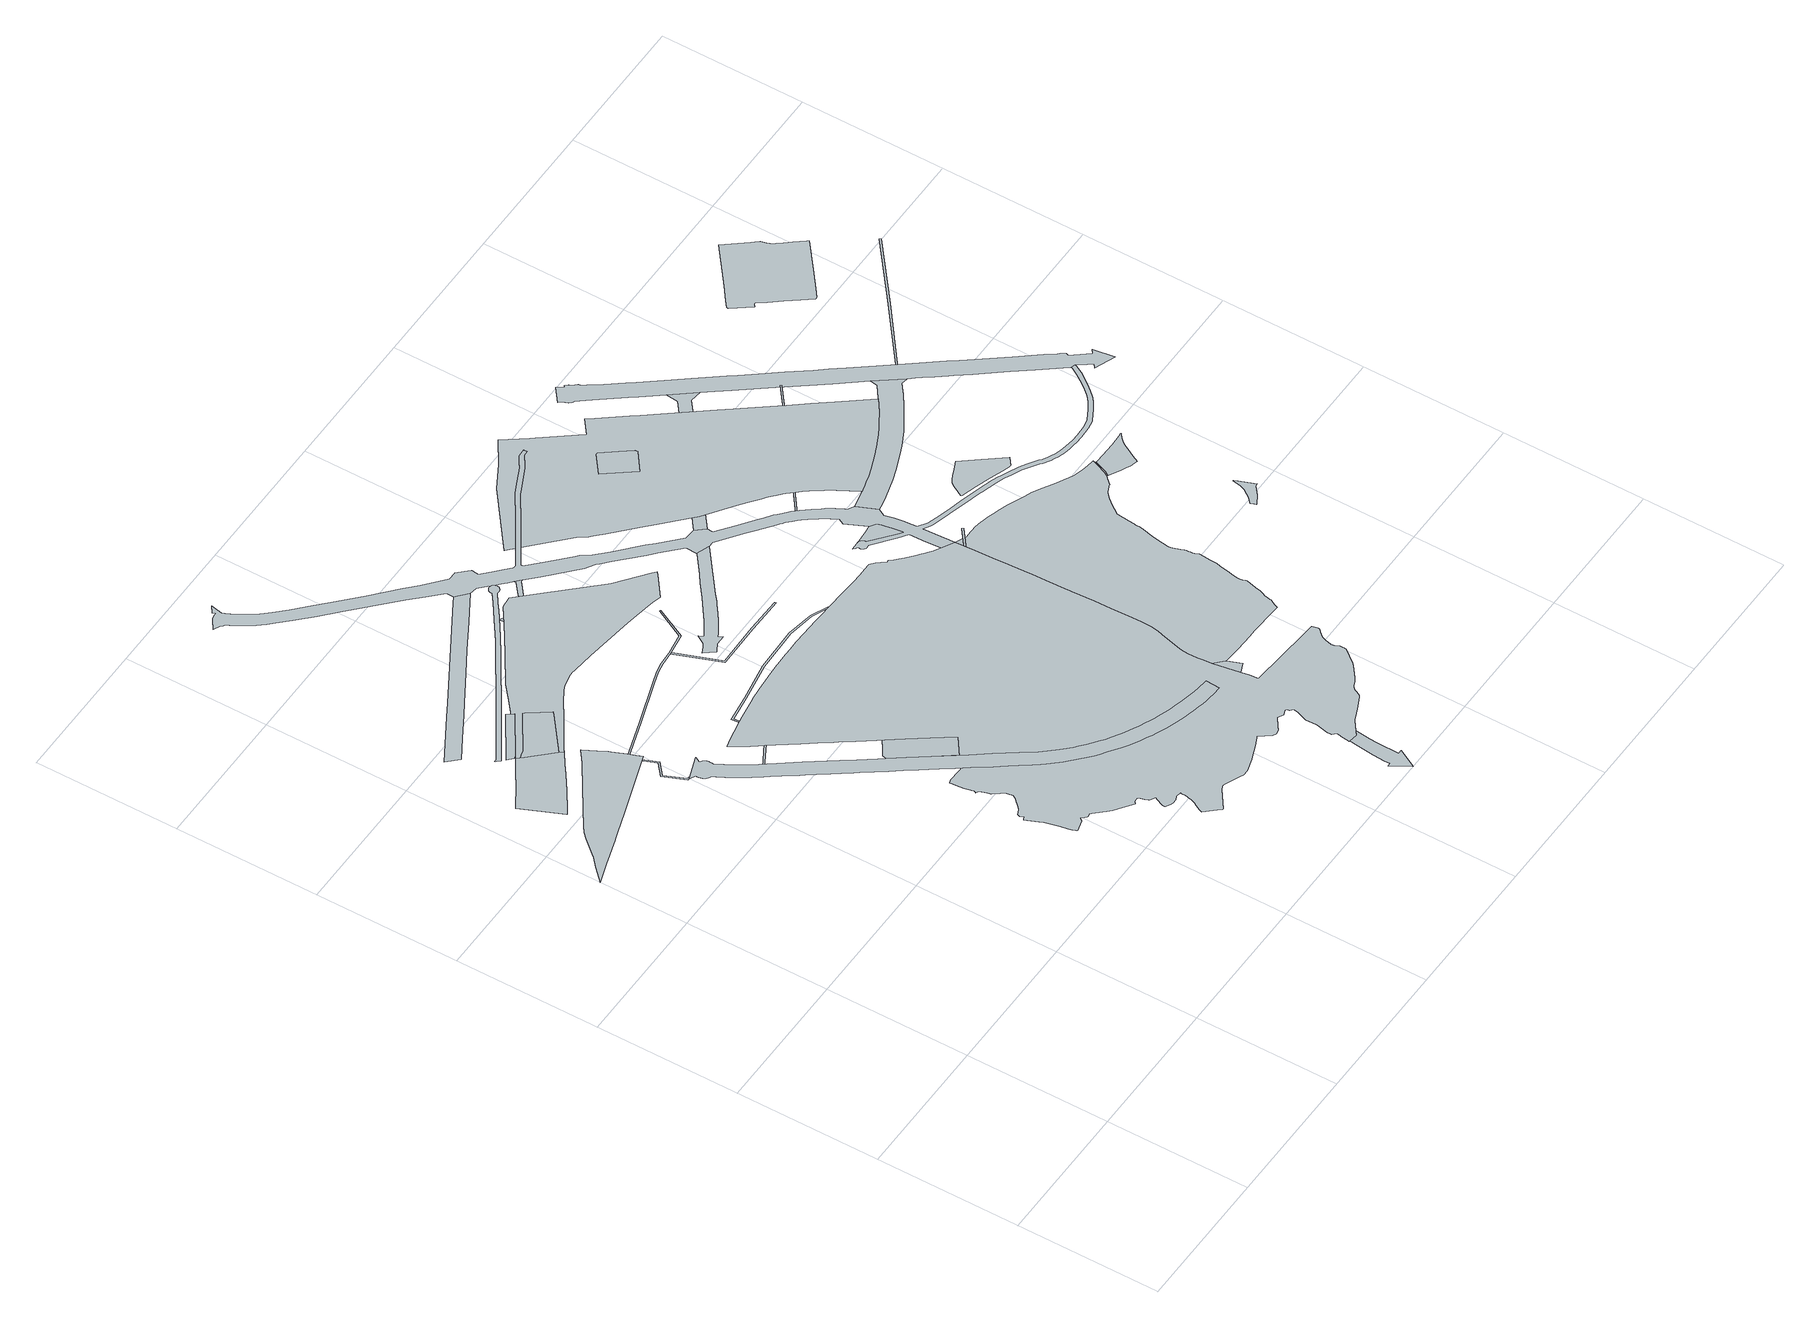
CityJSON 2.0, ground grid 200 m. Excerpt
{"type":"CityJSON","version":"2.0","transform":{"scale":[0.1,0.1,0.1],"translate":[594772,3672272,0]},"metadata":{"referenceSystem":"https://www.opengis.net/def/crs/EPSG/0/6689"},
"CityObjects":{
"object1":{"type":"GenericCityObject","attributes":{"function":"5","validFromType":"3","custodian":"武雄市","notificationNumber":"-","nominalArea":222,"prefecture":41,"city":41206,"floorAreaRate":2,"buildingCoverageRate":0.6,"wallSetbackDistance":0,"buildingHeightLimits":0},"geometry":[{"type":"MultiSurface","lod":"1","boundaries":[[[0,1,2,3,4,5,6,7,8,9,10,11,12,13,14,15,16,17,18,19,20,21,22,23,24,25,26]]]}]},
"object2":{"type":"GenericCityObject","attributes":{"function":"9","validFromType":"3","custodian":"武雄市","notificationNumber":"-","nominalArea":83,"prefecture":41,"city":41206,"floorAreaRate":2,"buildingCoverageRate":0.8,"wallSetbackDistance":0,"buildingHeightLimits":0},"geometry":[{"type":"MultiSurface","lod":"1","boundaries":[[[27,28,29,30,31,32,33,34,35,36,37,38,39,40,41,42,43]]]}]},
"object3":{"type":"GenericCityObject","attributes":{"name":"中央公園","function":"3021","validFromType":"3","custodian":"武雄市","notificationNumber":"-","nominalArea":0.35,"prefecture":41,"city":41206,"note":"街区公園"},"geometry":[{"type":"MultiSurface","lod":"1","boundaries":[[[44,45,46,47,48]]]}]},
"object4":{"type":"GenericCityObject","attributes":{"name":"中央公園","function":"3021","validFromType":"3","custodian":"武雄市","notificationNumber":"-","nominalArea":0.35,"prefecture":41,"city":41206,"note":"街区公園"},"geometry":[{"type":"MultiSurface","lod":"1","boundaries":[[[49,50,51,27,52,53,54,55,56,57]]]}]},
"object5":{"type":"GenericCityObject","attributes":{"name":"甘久・武雄線","function":"3011","validFromType":"3","custodian":"武雄市","notificationNumber":"-","prefecture":41,"city":41206,"length":2790,"width":18},"geometry":[{"type":"MultiSurface","lod":"1","boundaries":[[[58,59,60,61,62,63,64,65,66,67,68,69,70,71,72,73]]]}]},
"object6":{"type":"GenericCityObject","attributes":{"name":"高架側道4号線","function":"3011","validFromType":"3","custodian":"武雄市","notificationNumber":"-","prefecture":41,"city":41206,"length":910,"width":6},"geometry":[{"type":"MultiSurface","lod":"1","boundaries":[[[74,75,76,77,78,79,80,81,82,83,84,85,86,87,88,89,90,91,92,93,94,95,96,97,98,99,100,101,102,103,104,105,106,107,108,109,110,111,112,113,114,115,116,117,118,119,120,121,122,123,124,125,126,127,128,129,130,131,132,133,134,135]]]}]},
"object7":{"type":"GenericCityObject","attributes":{"name":"2号武雄下水路","function":"3041","validFromType":"3","custodian":"武雄市","notificationNumber":"-","prefecture":41,"city":41206,"number":3},"geometry":[{"type":"MultiSurface","lod":"1","boundaries":[[[136,137,138,139,140,141,142,143,144,145,146,147,148,149,150,151,152,153,154,155,156,157]]]}]},
"object8":{"type":"GenericCityObject","attributes":{"function":"9","validFromType":"3","custodian":"武雄市","notificationNumber":"-","nominalArea":83,"prefecture":41,"city":41206,"floorAreaRate":4,"buildingCoverageRate":0.8,"wallSetbackDistance":0,"buildingHeightLimits":0},"geometry":[{"type":"MultiSurface","lod":"1","boundaries":[[[158,159,160,161,162,163,164,165,166,167,168,169,170,171,172,173,174,175,176,177,178,179,180,181,182,183,184,185,186,187,188,189,190,191,192,193,194,195,196,197,30,29,28,27,43]]]}]},
"object9":{"type":"GenericCityObject","attributes":{"name":"迎田・永島線","function":"3011","validFromType":"3","custodian":"武雄市","notificationNumber":"-","prefecture":41,"city":41206,"length":2040,"width":20},"geometry":[{"type":"MultiSurface","lod":"1","boundaries":[[[198,199,200,201,202,203,204,205,206,207,208,209,210,211,212,213,214,215,216,217,218,219,220,221,222,223,224,225,226,227,228,229,230,231,232,233,234,235,236,237,238,239,240,241,242,243,244,245,246,247,248,249,250,251,252,253,254,255,256,257,258,259,260,261,262,263,264,265,266,267,268,269,270,271,272,273,274,275,276,277,278,279,280,281,282,283,284,285,286,287,288,289,290,291,292,293,294,295,296,297,298,299,300,301,302,303,304,305,306,307,308,309,310,311,312,313,314,315,316,317,318,319,320,321,322,323,324,325,326,327,328,329,330,331,332,333,334,335]]]}]},
"object10":{"type":"GenericCityObject","attributes":{"name":"高架側道3号線","function":"3011","validFromType":"3","custodian":"武雄市","notificationNumber":"-","prefecture":41,"city":41206,"length":300,"width":6},"geometry":[{"type":"MultiSurface","lod":"1","boundaries":[[[336,337,338,339,340,341,342,343,344,345,346,347,348,349,350,351,352,353,354,355,356,357,358,359,360,361]]]}]},
"object11":{"type":"GenericCityObject","attributes":{"function":"3","validFromType":"3","custodian":"武雄市","notificationNumber":"-","nominalArea":64,"prefecture":41,"city":41206,"floorAreaRate":2,"buildingCoverageRate":0.6,"wallSetbackDistance":0,"buildingHeightLimits":0},"geometry":[{"type":"MultiSurface","lod":"1","boundaries":[[[362,363,364,365,366,367,368,369,370,371,372,373,374,375,376,377,378,379,380,381,382,383,384,385,386,387,388,389,390,391,392,393,394,395,396,397,398,399,400,401,402,403,404,405,406,407,408,409,410,411,412,413,414,415,416,417,418,419,420,421,422,423,424,425,426,427,428,429,430,431,432,433,434,435,436,437,438,439,440,441,442,443,444,445,446,447,448,449,450,451,452,453,454,455,456,457,458,459,460,461,462,463,464,465,466,467,468,469,470,471,472,473,474,475,476,477,478,479,480,481,482,483,484,485,486,487,488,489,490,491,492,493,494,495,496,497,498,499,500,501,502,503,504,505,506,507,508,509,510,511,512,513,514,515,516,517,518,519,520,521,522,523,524,525,526,527,528,529,530,531,532,533,534,535,536,537,538,539,540,541,542,543,544,545,546,547,548,549,550,551,552,553,554,555,556,557,558,559,560,561,562,563,564,565,566,567,568,569,570,571,572,573,574,575,576,577,578,579,580,581,582,583,584,585,586,587,588,589,590,591,592,593,594,595,596,597,598,599,600,601,602,603,604,605,606,607,608,609,610,611,612,613,614,615,616,617,618,619,620,621,622,623,624,625,626]]]}]},
"object12":{"type":"GenericCityObject","attributes":{"name":"迎田緑地","function":"3022","validFromType":"3","custodian":"武雄市","notificationNumber":"-","nominalArea":2.8,"prefecture":41,"city":41206},"geometry":[{"type":"MultiSurface","lod":"1","boundaries":[[[627,628,629,630,631,632,633,231,230,229,634,635,636,637,638,639,640,641,642,643,644,645,646,647,648,649,650,651,652,653,654,655,656,657,658,659,660,661,662,663,664,665,666,667,668,669,670,671,672,673,674,675,676,677,678,679,680,681,682,683,684,685,686,687,688,689,690,691,692,693,694,695,696,697,698,699,700,701,702,703,704,705,706,707,708,709,710,711,712,713,714,715,716,717,718,719,720,721]]]}]},
"object13":{"type":"GenericCityObject","attributes":{"name":"1号武雄下水路","function":"3041","validFromType":"3","custodian":"武雄市","notificationNumber":"-","prefecture":41,"city":41206,"number":2},"geometry":[{"type":"MultiSurface","lod":"1","boundaries":[[[722,723,724,725,726,727,728,729,730,731,732,733,734,735,736,737,738,739,740,741,742,743,744,745,746,747,748,749,750,751,752,753,754,755,756,757,758,759,760,761,762,763,764,765,766,767]]]}]},
"object14":{"type":"GenericCityObject","attributes":{"name":"3号武雄下水路","function":"3041","validFromType":"3","custodian":"武雄市","notificationNumber":"-","prefecture":41,"city":41206,"number":4},"geometry":[{"type":"MultiSurface","lod":"1","boundaries":[[[768,769,770,771,772,773,157,156,155]]]}]},
"object15":{"type":"GenericCityObject","attributes":{"name":"高橋・武雄線","function":"3011","validFromType":"3","custodian":"武雄市","notificationNumber":"-","prefecture":41,"city":41206,"length":4020,"width":16},"geometry":[{"type":"MultiSurface","lod":"1","boundaries":[[[774,775,776,777,778,779,780,781,782,783,784,785,786,787,788,789,790,791,792,793,794,795,796,797,798,799,800,801,802,803,804,805]]]}]},
"object16":{"type":"GenericCityObject","attributes":{"name":"内町・御船山線","function":"3011","validFromType":"3","custodian":"武雄市","notificationNumber":"-","prefecture":41,"city":41206,"length":1340,"width":16},"geometry":[{"type":"MultiSurface","lod":"1","boundaries":[[[806,807,808,809,810,811,812,813,814,815,816,817,818,819,820,821,822,823,824,825,826,827,828,829,830,831,65,64,832,833,834,835,836,837,361,360,838,839,840,841,842,843,844,845,846,780,779,847,848,849,850,851,852,853,854,855,856,857,858,859,860,861,862,863,864,865,866,867,868,869,870,871,872,873,874,875,876,877,878,879,880,881,882,883,884,885,886,887,888,889,890,891,892,893,894,895,896,897,898,899,900,901,902,903,904,905,906,907,908,909,910,436,911,912,913,914,915,916,917,918,919,920,921,922,923,924,925,926,927,928,929,930,931,932,933,934,935,936,937,938,939,335,334,940,941,942,943,944,945,946,947,948,949,950,951,952,953,954,955,956,957,958,959,960,961,962,963,964,965,966,967,968,969,970,407,408,409,971,972,410,411,412,413,414,415,416,417,418,419,420,421,422,423,424,425,426,428,429,430,431,432,973,434,435,974,975,976,977,978,979,980,981,982,983,984,985,986,987,988,989,990,991,992,993,994,995,996,997,998,999,1000,1001,1002,1003,1004,1005,1006,1007,1008,1009,1010,1011,1012,1013,1014,1015,1016,1017,1018,1019,1020,1021,1022,1023,1024,1025,1026,1027,1028,1029,1030,1031,1032,1033,1034,1035,1036,1037,1038,1039,1040,1041,1042,1043,1044,1045,1046,1047,1048,1049,1050,1051,1052,1053,1054,1055,1056,1057,1058,1059,1060,1061,1062,1063,1064,1065,1066,1067,1068,1069,1070,1071,1072,1073,1074,1075,1076,1077,1078,1079,1080,1081,1082,1083,1084,1085,1086,1087,1088,1089,1090,1091,1092,1093,1094,1095,1096,1097,1098,1099,1100,1101,1102,1103,1104,1105,1106,1107,1108,1109,1110,1111,1112,1113,1114,1115,1116,1117,1118,1119,1120,1121,1122,1123,1124,1125,1126,1127,1128,1129,1130,1131,1132,1133,1134,1135,1136,1137,1138,1139,1140,1141,1142,1143,1144,1145,1146,1147,1148,1149,1150,1151,1152,1153,1154]]]}]},
"object17":{"type":"GenericCityObject","attributes":{"name":"筈町緑地","function":"3022","validFromType":"3","custodian":"武雄市","notificationNumber":"-","nominalArea":0.09,"prefecture":41,"city":41206},"geometry":[{"type":"MultiSurface","lod":"1","boundaries":[[[1155,1156,873,872,871,1157,1158,869,868,867,1159,1160,1161,1162,1163,1164,1165,1166,1167,1168,1169,1170,1171,1172,1173,1174]]]}]},
"object18":{"type":"GenericCityObject","attributes":{"name":"武雄川河畔歩行者専用","function":"3011","validFromType":"3","custodian":"武雄市","notificationNumber":"-","prefecture":41,"city":41206,"length":1240,"width":6},"geometry":[{"type":"MultiSurface","lod":"1","boundaries":[[[889,888,887,886,885,884,883,882,881,880,879,878,877,876,875,874,873,872,871,870,869,868,867,1159,1161,890]]]}]},
"object19":{"type":"GenericCityObject","attributes":{"name":"7号支線","function":"3041","validFromType":"3","custodian":"武雄市","notificationNumber":"-","prefecture":41,"city":41206,"number":"1-8"},"geometry":[{"type":"MultiSurface","lod":"1","boundaries":[[[1175,1176,1177,1178,1179,1180,1181,1182,1183]]]}]},
"object20":{"type":"GenericCityObject","attributes":{"name":"一の坪公園","function":"3021","validFromType":"3","custodian":"武雄市","notificationNumber":"-","nominalArea":0.17,"prefecture":41,"city":41206,"note":"街区公園"},"geometry":[{"type":"MultiSurface","lod":"1","boundaries":[[[1184,1185,1186,1187,1188,1189,1190]]]}]},
"object21":{"type":"GenericCityObject","attributes":{"function":"9","validFromType":"3","custodian":"武雄市","notificationNumber":"-","nominalArea":83,"prefecture":41,"city":41206,"floorAreaRate":4,"buildingCoverageRate":0.8,"wallSetbackDistance":0,"buildingHeightLimits":0},"geometry":[{"type":"MultiSurface","lod":"1","boundaries":[[[1191,1192,1193,1194,1195,1196,1197,1198,1199,1200,1201,1202,1203,1204,1205,1206,1207,1208,1209,1210,1211,1212,1213,1214,1215,1216,1217,1218,1219,1220,1221,1222,1223,1224,1225,1226,1227,1228,1229,1230,1231,1232,1233,1234,1235,1236,1237,1238,1239,1240,1241,1242,1243,1244,1245,1246,1247,1248,1249,1250,1251,1252,1253,1254,1255]]]}]},
"object22":{"type":"GenericCityObject","attributes":{"function":"6","validFromType":"3","custodian":"武雄市","notificationNumber":"-","nominalArea":5,"prefecture":41,"city":41206,"floorAreaRate":2,"buildingCoverageRate":0.6,"wallSetbackDistance":0,"buildingHeightLimits":0},"geometry":[{"type":"MultiSurface","lod":"1","boundaries":[[[1256,1257,1258,1259,1260,1261,1262,1263,1264,1265,1266,1267,1268,1269,1270,1271,1272,1273,1274,1275,1276,1277,1278,1279,1280,1281,435,434,433,432,431,430,429,428,427,426,425,424,423,422,421,420,419,418,417,416,415,414,413,412,411,410,972,1282,1283,1284,1285,1286,1287,1288,1289,1290,1291,1292,1293,1294,1295,1296,1297,1298,1299,1300,1301,1302,1303,1304,1305,1306,1307,1308,1309,1310,1311,1312,1313,1314,1315,1316,1317,1318,1319,1320,1321,1322,1323,1324,1325,1326,1327,1328,1329,1330,1331,1332,1333,1334,1335,1336,1337,1338,1339,1340,1341,1342,1343,1344,1345,1346,1347,1348,1349,1350,1351,1352,1353,1354,1355,1356,1357,1358,1359,1360,1361,1362,1363,1364]]]}]},
"object23":{"type":"GenericCityObject","attributes":{"name":"高橋・武雄線","function":"3011","validFromType":"3","custodian":"武雄市","notificationNumber":"-","prefecture":41,"city":41206,"length":4020,"width":16},"geometry":[{"type":"MultiSurface","lod":"1","boundaries":[[[1365,1366,1367,1368,1369,1084,1083,1370,1371,1372,1373,1374,1375,1376,1377,1378,1379,1380]]]}]},
"object24":{"type":"GenericCityObject","attributes":{"name":"6号支線","function":"3041","validFromType":"3","custodian":"武雄市","notificationNumber":"-","prefecture":41,"city":41206,"number":"1-7"},"geometry":[{"type":"MultiSurface","lod":"1","boundaries":[[[1381,1382,1383,1384,1385,1386,1387,1183,1182,1181,1388,1389]]]}]},
"object25":{"type":"GenericCityObject","attributes":{"name":"黒尾町公園","function":"3021","validFromType":"3","custodian":"武雄市","notificationNumber":"-","nominalArea":0.25,"prefecture":41,"city":41206,"note":"街区公園"},"geometry":[{"type":"MultiSurface","lod":"1","boundaries":[[[1390,1391,1392,1393,1394,1395,1396,1397,1398,1399,1400,1401,1402,1403,1404,1405,1406,1407,1408]]]}]},
"object26":{"type":"GenericCityObject","attributes":{"name":"武雄・北方線","function":"3011","validFromType":"3","custodian":"武雄市","notificationNumber":"-","prefecture":41,"city":41206,"length":4820,"width":30},"geometry":[{"type":"MultiSurface","lod":"1","boundaries":[[[1409,1254,1253,1252,1251,1250,1249,1248,1246,1245,1243,1242,1241,1410,1411,1412,1413,1414,1062,1061,1415,1416,1417,1418,1419,1420,1421,1422,1423,1424,1425,1426,1427]]]}]},
"object27":{"type":"GenericCityObject","attributes":{"name":"白岩運動公園","function":"3021","validFromType":"3","custodian":"武雄市","notificationNumber":"-","nominalArea":19.04,"prefecture":41,"city":41206,"note":"運動公園"},"geometry":[{"type":"MultiSurface","lod":"1","boundaries":[[[1428,1429,1430,1431,1432,1433,1434,1435,1436,1437,1438,1439,1440,1441,1442]]]}]},
"object28":{"type":"GenericCityObject","attributes":{"name":"白岩運動公園","function":"3021","validFromType":"3","custodian":"武雄市","notificationNumber":"-","nominalArea":19.04,"prefecture":41,"city":41206,"note":"運動公園"},"geometry":[{"type":"MultiSurface","lod":"1","boundaries":[[[1443,1444,1445,1446,1447,1448,1449,1450,1451,1452,1453,1454,1455,1456,1457,1458,1459,1460,1461,1462,1463,1464,1465,1466,1467,1468,1469,1470,1471,1472]]]}]},
"object29":{"type":"GenericCityObject","attributes":{"name":"天神崎・白岩線","function":"3011","validFromType":"3","custodian":"武雄市","notificationNumber":"-","prefecture":41,"city":41206,"length":650,"width":24},"geometry":[{"type":"MultiSurface","lod":"1","boundaries":[[[1473,1474,1475,1476,1477,1478,1479,1480,1481,1482,1483,1484,1485,1486,1487,1380,1379,1488,1489,1490,1491,1492,1493,1494,1427,1426,1495,1496,1497,1498,1499,1500,1501,1502,1503,1504,1505,1017,1016,1506,1507,1508,1509,1510,1511,1512,1513,1514,1515,1516,1517,1518,1519,1520,1521,1522,1523,1524,1525,1526,1527,1528,1529,1530,1531,1532,1533,1534,1535,1536,1537,1538,1539,1540,1541,1542,1543,1544,1545,1546,1547,1548,1549,1550,1551,1552]]]}]},
"object30":{"type":"GenericCityObject","attributes":{"name":"5号支線","function":"3041","validFromType":"3","custodian":"武雄市","notificationNumber":"-","prefecture":41,"city":41206,"number":"1-6"},"geometry":[{"type":"MultiSurface","lod":"1","boundaries":[[[1553,1554,1555,1556]]]}]},
"object31":{"type":"GenericCityObject","attributes":{"name":"4号支線","function":"3041","validFromType":"3","custodian":"武雄市","notificationNumber":"-","prefecture":41,"city":41206,"number":"1-5"},"geometry":[{"type":"MultiSurface","lod":"1","boundaries":[[[1557,1558,1381,1389,1559,1554,1553,1560,1561,1562,1563,1564,1565]]]}]},
"object32":{"type":"GenericCityObject","attributes":{"name":"天神崎公園","function":"3021","validFromType":"3","custodian":"武雄市","notificationNumber":"-","nominalArea":1.08,"prefecture":41,"city":41206,"note":"近隣公園"},"geometry":[{"type":"MultiSurface","lod":"1","boundaries":[[[1566,1567,1568,1569,1570,1571,1572,1573,1574,1575,1576,1577,1578,1579,1580,1581,1582,1583,1584,1585,1586,1587,1588,1589,1590,1591,1592,1593,1594,1595]]]}]}
},
"vertices":[
[294,7330,0],[688,7456,0],[720,7467,0],[1022,7567,0],[1060,7580,0],[2014,7901,0],[1978,7988,0],[1940,8083,0],[1862,8269,0],[1849,8299,0],[1784,8419,0],[1696,8588,0],[1531,8462,0],[1394,8374,0],[1308,8318,0],[1201,8248,0],[903,8050,0],[671,7891,0],[589,7837,0],[527,7771,0],[515,7758,0],[347,7566,0],[305,7520,0],[273,7491,0],[190,7418,0],[51,7281,0],[4,7233,0],
[1518,8792,0],[1205,9125,0],[1197,9133,0],[1159,9174,0],[919,9023,0],[814,8952,0],[710,8885,0],[571,8798,0],[538,8777,0],[498,8752,0],[473,8735,0],[724,8165,0],[792,8208,0],[1050,8380,0],[1260,8527,0],[1402,8628,0],[1562,8742,0],
[1700,9664,0],[1075,9261,0],[1147,9188,0],[1192,9202,0],[1766,9575,0],
[1302,9161,0],[1243,9151,0],[1200,9131,0],[1999,9169,0],[2041,9201,0],[1857,9452,0],[1842,9473,0],[1823,9498,0],[1773,9466,0],
[1409,10079,0],[1582,10180,0],[2004,10427,0],[2153,10514,0],[2323,10614,0],[2724,10846,0],[3125,11078,0],[2972,11219,0],[2888,11170,0],[2629,11020,0],[1987,10648,0],[1479,10351,0],[1281,10236,0],[651,9871,0],[793,9721,0],[1085,9891,0],
[3379,10820,0],[3386,10828,0],[3393,10838,0],[3397,10848,0],[3400,10860,0],[3401,10871,0],[3400,10883,0],[3396,10894,0],[3391,10904,0],[3384,10914,0],[3376,10922,0],[3366,10929,0],[3355,10933,0],[3344,10936,0],[3332,10937,0],[3321,10936,0],[3309,10933,0],[3299,10928,0],[3289,10921,0],[3281,10912,0],[3275,10903,0],[3270,10892,0],[3267,10881,0],[3266,10869,0],[3267,10857,0],[3148,10768,0],[3036,10685,0],[2928,10608,0],[2630,10402,0],[2348,10216,0],[2262,10162,0],[2106,10060,0],[1894,9925,0],[1620,9748,0],[1430,9628,0],[1265,9520,0],[1041,9377,0],[1009,9358,0],[980,9361,0],[992,9347,0],[1034,9303,0],[1073,9326,0],[1298,9470,0],[1462,9577,0],[1607,9669,0],[1713,9737,0],[2417,10190,0],[2457,10216,0],[2563,10286,0],[2664,10353,0],[2909,10522,0],[2923,10532,0],[2992,10580,0],[3071,10636,0],[3183,10720,0],[3303,10809,0],[3314,10805,0],[3325,10803,0],[3337,10802,0],[3348,10804,0],[3359,10807,0],[3369,10813,0],
[3911,8569,0],[4129,8997,0],[4111,9006,0],[3898,8588,0],[3598,8543,0],[3400,8526,0],[3255,8502,0],[3075,8443,0],[2462,8240,0],[1875,8050,0],[1693,8420,0],[1658,8475,0],[1641,8464,0],[1676,8410,0],[1865,8026,0],[2469,8221,0],[3082,8424,0],[3260,8483,0],[3402,8506,0],[3592,8522,0],[3600,8523,0],[3613,8525,0],
[1596,8766,0],[2114,9103,0],[2175,9144,0],[2231,9178,0],[2294,9219,0],[2346,9250,0],[2394,9276,0],[2439,9299,0],[2479,9315,0],[2539,9331,0],[2614,9344,0],[2653,9349,0],[2702,9352,0],[2758,9349,0],[3060,9315,0],[3363,9275,0],[3738,9222,0],[4102,9163,0],[4219,9140,0],[4278,9122,0],[4298,9115,0],[4593,9339,0],[4633,9371,0],[4585,9409,0],[4179,9729,0],[4124,9787,0],[3610,10331,0],[3319,10642,0],[3170,10628,0],[3156,10629,0],[3033,10539,0],[2935,10472,0],[2530,10199,0],[2351,10082,0],[2270,10029,0],[2109,9924,0],[1945,9783,0],[1804,9663,0],[1649,9546,0],[1633,9533,0],
[6544,2864,0],[6470,2877,0],[6337,2902,0],[6231,2925,0],[6172,2939,0],[6109,2957,0],[6038,2977,0],[5947,3006,0],[5887,3028,0],[5838,3046,0],[5783,3068,0],[5712,3100,0],[5644,3130,0],[5577,3163,0],[5522,3192,0],[5455,3229,0],[5392,3265,0],[5310,3314,0],[5235,3359,0],[5191,3396,0],[5044,3509,0],[4970,3569,0],[4919,3613,0],[4835,3698,0],[4772,3765,0],[4768,3769,0],[4630,3924,0],[4501,4114,0],[4403,4248,0],[4308,4380,0],[4141,4609,0],[3876,4974,0],[3700,5217,0],[3555,5418,0],[3498,5496,0],[3351,5698,0],[3228,5868,0],[3194,5915,0],[3141,5989,0],[2962,6234,0],[2784,6480,0],[2712,6580,0],[2661,6641,0],[2653,6652,0],[2557,6791,0],[2466,6931,0],[2417,7013,0],[2369,7103,0],[2358,7122,0],[2364,7145,0],[2365,7168,0],[2363,7191,0],[2357,7214,0],[2347,7235,0],[2334,7254,0],[2318,7271,0],[2299,7286,0],[2335,7359,0],[2000,7237,0],[2082,7194,0],[2079,7171,0],[2080,7149,0],[2085,7126,0],[2093,7105,0],[2104,7085,0],[2118,7067,0],[2135,7052,0],[2154,7039,0],[2175,7030,0],[2200,6981,0],[2254,6885,0],[2286,6830,0],[2324,6770,0],[2355,6725,0],[2392,6670,0],[2428,6617,0],[2468,6562,0],[2511,6502,0],[2558,6436,0],[2638,6326,0],[2693,6248,0],[2767,6146,0],[2843,6044,0],[2884,5987,0],[2986,5844,0],[3061,5743,0],[3150,5621,0],[3234,5505,0],[3295,5420,0],[3359,5332,0],[3395,5281,0],[3549,5071,0],[3610,4986,0],[3678,4892,0],[3753,4789,0],[3866,4633,0],[3976,4477,0],[4080,4330,0],[4134,4258,0],[4182,4193,0],[4239,4116,0],[4284,4055,0],[4315,4013,0],[4390,3908,0],[4409,3882,0],[4469,3798,0],[4510,3746,0],[4547,3702,0],[4619,3627,0],[4652,3595,0],[4792,3459,0],[4843,3412,0],[4889,3371,0],[4937,3332,0],[4993,3287,0],[5069,3235,0],[5232,3120,0],[5317,3068,0],[5377,3034,0],[5448,2996,0],[5527,2955,0],[5592,2924,0],[5664,2892,0],[5724,2867,0],[5787,2842,0],[5861,2816,0],[5935,2791,0],[5994,2772,0],[6057,2754,0],[6119,2737,0],[6189,2719,0],[6276,2701,0],[6361,2685,0],[6415,2676,0],[6482,2667,0],[6556,2661,0],[6673,2655,0],[6682,2849,0],
[3571,10708,0],[3454,10608,0],[3360,10529,0],[3305,10483,0],[3140,10377,0],[3110,10382,0],[3082,10415,0],[3070,10431,0],[3065,10428,0],[3026,10490,0],[3049,10506,0],[2948,10550,0],[2961,10441,0],[2979,10454,0],[3022,10397,0],[3108,10285,0],[3159,10318,0],[3179,10330,0],[3220,10356,0],[3341,10434,0],[3384,10470,0],[3491,10560,0],[3538,10600,0],[3617,10666,0],[3648,10666,0],[3572,10737,0],
[6906,850,0],[7103,994,0],[7121,1006,0],[7140,1016,0],[7281,1071,0],[7452,1153,0],[7475,1170,0],[7488,1182,0],[7494,1193,0],[7509,1234,0],[7522,1256,0],[7540,1279,0],[7556,1296,0],[7566,1306,0],[7573,1311,0],[7631,1335,0],[7651,1344,0],[7676,1358,0],[7691,1370,0],[7848,1491,0],[7872,1515,0],[8021,1704,0],[8025,1714,0],[8030,1735,0],[8031,1756,0],[8031,1770,0],[8027,1798,0],[8023,1809,0],[7995,1866,0],[7992,1882,0],[7991,1896,0],[7992,1908,0],[8015,1998,0],[8023,2020,0],[8034,2041,0],[8050,2068,0],[8067,2090,0],[8095,2118,0],[8127,2150,0],[8132,2163,0],[8132,2182,0],[8118,2256,0],[7958,2266,0],[7516,2302,0],[7059,2335,0],[7058,2343,0],[7046,2463,0],[7027,2575,0],[6964,2945,0],[6951,3061,0],[6943,3141,0],[6938,3219,0],[6939,3270,0],[6943,3322,0],[6951,3372,0],[6964,3437,0],[6991,3532,0],[7040,3706,0],[7057,3775,0],[7075,3889,0],[7077,4033,0],[7074,4206,0],[7062,4450,0],[7054,4683,0],[7042,5000,0],[7041,5015,0],[7037,5098,0],[7031,5305,0],[7020,5541,0],[7012,5663,0],[6995,5959,0],[6991,6047,0],[6976,6338,0],[6963,6608,0],[6795,6700,0],[6746,6724,0],[6707,6751,0],[6643,6797,0],[6613,6826,0],[6587,6843,0],[6528,6886,0],[6426,6976,0],[6373,7026,0],[6329,7071,0],[6279,7127,0],[6259,7123,0],[6208,7178,0],[6165,7231,0],[6108,7285,0],[6085,7285,0],[6014,7285,0],[5889,7287,0],[5756,7291,0],[5605,7302,0],[5521,7306,0],[5293,7316,0],[5051,7329,0],[4992,7332,0],[4849,7338,0],[4741,7341,0],[4569,7345,0],[4429,7345,0],[4328,7344,0],[4240,7343,0],[4086,7338,0],[3908,7326,0],[3680,7306,0],[3504,7289,0],[3456,7282,0],[3191,7239,0],[3056,7216,0],[2936,7191,0],[2804,7163,0],[2692,7138,0],[2721,7089,0],[2823,6932,0],[2843,6903,0],[2899,6823,0],[2949,6763,0],[3026,6656,0],[3205,6411,0],[3384,6164,0],[3437,6090,0],[3466,6050,0],[3470,6044,0],[3594,5875,0],[3741,5672,0],[3798,5594,0],[3943,5393,0],[4119,5150,0],[4316,4879,0],[3887,4567,0],[3843,4568,0],[3674,4576,0],[3633,4560,0],[3633,4550,0],[3633,4538,0],[3639,4437,0],[3650,4365,0],[3653,4337,0],[3659,4311,0],[3665,4292,0],[3672,4273,0],[3674,4265,0],[3676,4256,0],[3678,4241,0],[3677,4235,0],[3675,4228,0],[3670,4219,0],[3661,4211,0],[3666,4208,0],[3702,4185,0],[3733,4093,0],[3736,4084,0],[3748,4047,0],[3753,4040,0],[3762,4027,0],[3809,3954,0],[3846,3912,0],[3852,3906,0],[3859,3872,0],[3868,3804,0],[3853,3776,0],[3833,3748,0],[3809,3722,0],[3780,3691,0],[3742,3655,0],[3705,3625,0],[3671,3605,0],[3635,3593,0],[3624,3556,0],[3645,3507,0],[3610,3489,0],[3598,3483,0],[3616,3444,0],[3678,3310,0],[3703,3257,0],[3744,3058,0],[3766,2954,0],[3776,2902,0],[3799,2863,0],[3810,2845,0],[3904,2871,0],[3965,2891,0],[3993,2928,0],[4033,2890,0],[4055,2869,0],[4064,2861,0],[4068,2862,0],[4116,2873,0],[4132,2855,0],[4250,2717,0],[4306,2663,0],[4360,2625,0],[4468,2549,0],[4543,2496,0],[4574,2522,0],[4635,2523,0],[4653,2488,0],[4665,2438,0],[4682,2392,0],[4691,2386,0],[4762,2338,0],[4753,2320,0],[4697,2202,0],[4699,2177,0],[4701,2167,0],[4701,2163,0],[4777,2125,0],[4786,2120,0],[4799,2114,0],[4856,2115,0],[4859,2117,0],[4909,2144,0],[4947,2139,0],[4955,2138,0],[4990,2134,0],[4987,2119,0],[4984,2090,0],[4980,2057,0],[4974,2017,0],[4967,1984,0],[4961,1958,0],[4952,1929,0],[4938,1901,0],[4915,1863,0],[4877,1790,0],[4863,1753,0],[4991,1613,0],[5036,1558,0],[5040,1554,0],[5303,1744,0],[5362,1768,0],[5412,1754,0],[5437,1742,0],[5558,1687,0],[5582,1676,0],[5645,1647,0],[5720,1650,0],[5904,1703,0],[5911,1706,0],[6111,1781,0],[6233,1840,0],[6253,1850,0],[6368,1695,0],[6410,1674,0],[6474,1686,0],[6536,1732,0],[6639,1807,0],[6647,1812,0],[6723,1767,0],[6786,1795,0],[6816,1782,0],[6822,1742,0],[6862,1715,0],[6852,1648,0],[6791,1499,0],[6802,1355,0],[6798,1340,0],[6762,1168,0],[6761,1109,0],[6814,1059,0],[6798,972,0],[6788,918,0],[6781,869,0],
[3952,5768,0],[3942,5757,0],[3826,5648,0],[3772,5615,0],[3669,5543,0],[3566,5474,0],[3560,5451,0],[4157,4588,0],[4212,4609,0],[4246,4605,0],[4276,4605,0],[4355,4623,0],[4488,4628,0],[4519,4623,0],[4595,4643,0],[4683,4636,0],[4701,4611,0],[4717,4589,0],[4749,4550,0],[4794,4519,0],[4807,4519,0],[4872,4561,0],[4939,4613,0],[4992,4647,0],[5089,4691,0],[5185,4725,0],[5271,4765,0],[5377,4821,0],[5460,4872,0],[5508,4789,0],[5522,4767,0],[5521,4755,0],[5561,4725,0],[5676,4802,0],[5665,4821,0],[5666,4853,0],[5639,4921,0],[5617,5001,0],[5690,5061,0],[5719,5072,0],[5774,5109,0],[5840,5176,0],[5889,5210,0],[5945,5249,0],[6006,5283,0],[6058,5311,0],[6162,5380,0],[6232,5427,0],[6280,5476,0],[6389,5548,0],[6429,5632,0],[6433,5681,0],[6438,5733,0],[6439,5745,0],[6419,5800,0],[6410,5834,0],[6361,5871,0],[6319,5879,0],[6288,5884,0],[6193,5896,0],[6121,5898,0],[6092,5837,0],[6059,5786,0],[6057,5726,0],[6057,5709,0],[6061,5617,0],[6027,5539,0],[5963,5530,0],[5855,5546,0],[5813,5686,0],[5794,5721,0],[5778,5749,0],[5738,5784,0],[5683,5798,0],[5588,5840,0],[5585,5891,0],[5588,5907,0],[5546,5958,0],[5541,5982,0],[5600,6000,0],[5717,6044,0],[5771,6058,0],[5470,6427,0],[5311,6301,0],[4922,6502,0],[4823,6310,0],[4834,6246,0],[4945,6192,0],[4779,5865,0],[4677,5916,0],[4563,5697,0],[4542,5657,0],[4489,5683,0],[4412,5533,0],[4107,5689,0],
[1915,7992,0],[1896,7985,0],[2016,7688,0],[1853,7546,0],[1981,7239,0],[2118,7219,0],[2309,6859,0],[2424,6871,0],[2627,6569,0],[2969,6758,0],[3166,6820,0],[3107,7311,0],[3471,7362,0],[4022,7457,0],[4645,7475,0],[5021,7416,0],[5247,7315,0],[5366,7210,0],[5770,6698,0],[6132,6271,0],[6249,6220,0],[6344,6226,0],[6833,6354,0],[7208,6644,0],[7196,6660,0],[6824,6373,0],[6340,6246,0],[6252,6240,0],[6144,6287,0],[5785,6711,0],[5380,7224,0],[5258,7332,0],[5026,7435,0],[4646,7495,0],[4020,7477,0],[3468,7382,0],[3085,7328,0],[3144,6834,0],[2961,6776,0],[2634,6595,0],[2434,6892,0],[2320,6880,0],[2131,7237,0],[1995,7257,0],[1877,7541,0],[2040,7682,0],
[3833,7889,0],[4471,7901,0],[4973,7894,0],[4973,7914,0],[4471,7921,0],[3847,7909,0],
[4568,8478,0],[4611,8509,0],[4705,8587,0],[4909,8749,0],[4999,8818,0],[5318,9066,0],[5137,9132,0],[5131,9121,0],[4867,8918,0],[4760,8840,0],[4573,8695,0],[4483,8626,0],[4335,8517,0],[4265,8466,0],[4162,8398,0],[4065,8340,0],[4052,8333,0],[4019,8394,0],[3947,8276,0],[3899,8249,0],[3809,8208,0],[3864,8137,0],[3918,8065,0],[3928,8077,0],[4033,8133,0],[4164,8131,0],[4133,8187,0],[4180,8215,0],[4258,8263,0],[4313,8299,0],[4348,8323,0],[4452,8395,0],
[1193,13527,0],[1218,13485,0],[1156,13480,0],[1154,13480,0],[1137,13478,0],[1120,13473,0],[1104,13465,0],[1089,13454,0],[968,13371,0],[1068,13324,0],[1076,13312,0],[1086,13302,0],[1097,13293,0],[1109,13285,0],[1134,13243,0],[1210,13111,0],[1307,12970,0],[1386,12871,0],[1461,12792,0],[1607,12642,0],[1826,12429,0],[2030,12234,0],[2299,11980,0],[2618,11675,0],[2794,11501,0],[2975,11316,0],[3235,11065,0],[3352,10948,0],[3368,10932,0],[3413,10891,0],[3455,10849,0],[3513,10793,0],[3810,10512,0],[4067,10267,0],[4206,10135,0],[4334,10055,0],[4366,10023,0],[4477,9920,0],[4791,9623,0],[4891,9530,0],[5144,9286,0],[5394,9065,0],[5737,8809,0],[5838,8731,0],[6051,8569,0],[6080,8546,0],[6107,8524,0],[6134,8501,0],[6164,8473,0],[6194,8444,0],[6238,8399,0],[6271,8364,0],[6301,8330,0],[6325,8300,0],[6353,8265,0],[6375,8236,0],[6402,8197,0],[6431,8155,0],[6481,8076,0],[6534,7986,0],[6489,7902,0],[6624,7616,0],[6708,7561,0],[6722,7503,0],[6735,7446,0],[6751,7354,0],[6759,7294,0],[6765,7239,0],[6767,7217,0],[6686,7274,0],[6400,7508,0],[6395,7512,0],[6396,7524,0],[6394,7536,0],[6391,7547,0],[6386,7557,0],[6379,7567,0],[6371,7575,0],[6361,7581,0],[6351,7586,0],[6340,7589,0],[6328,7590,0],[6316,7589,0],[6305,7586,0],[6301,7589,0],[6213,7587,0],[6239,7563,0],[6264,7543,0],[6261,7531,0],[6261,7520,0],[6262,7509,0],[6265,7498,0],[6271,7488,0],[6277,7479,0],[6285,7471,0],[6295,7464,0],[6305,7459,0],[6316,7456,0],[6327,7455,0],[6339,7456,0],[6350,7459,0],[6360,7463,0],[6650,7227,0],[6772,7140,0],[6784,6905,0],[6812,6423,0],[6820,6277,0],[6830,6088,0],[6846,5819,0],[6855,5630,0],[6865,5454,0],[6868,5373,0],[6877,5158,0],[6886,4912,0],[6902,4450,0],[6909,4228,0],[6912,4104,0],[6911,3988,0],[6906,3928,0],[6892,3833,0],[6878,3751,0],[6869,3702,0],[6858,3656,0],[6819,3506,0],[6802,3429,0],[6786,3333,0],[6781,3264,0],[6780,3226,0],[6781,3193,0],[6782,3154,0],[6786,3110,0],[6790,3064,0],[6800,2973,0],[6807,2914,0],[6849,2548,0],[6859,2484,0],[6896,2242,0],[6915,2104,0],[6923,2020,0],[6924,1948,0],[6924,1911,0],[6918,1839,0],[6912,1787,0],[6885,1582,0],[6858,1382,0],[6841,1247,0],[6822,1106,0],[6754,512,0],[6745,344,0],[6749,262,0],[6698,262,0],[6850,3,0],[6998,264,0],[6939,263,0],[6945,574,0],[6951,684,0],[6974,875,0],[7000,1087,0],[7032,1289,0],[7059,1469,0],[7071,1583,0],[7081,1758,0],[7084,1880,0],[7082,2043,0],[7075,2192,0],[7160,2629,0],[7093,2822,0],[6985,6162,0],[6958,6691,0],[6946,6885,0],[6938,7056,0],[7029,6998,0],[7057,6986,0],[7161,6955,0],[7255,6928,0],[7393,6891,0],[7573,6845,0],[7780,6789,0],[7829,6775,0],[8039,6710,0],[8112,6684,0],[8161,6666,0],[8252,6625,0],[8384,6565,0],[8470,6510,0],[8596,6423,0],[8614,6407,0],[8709,6348,0],[8752,6329,0],[8802,6309,0],[8899,6279,0],[8982,6263,0],[9055,6253,0],[9118,6247,0],[9217,6245,0],[9300,6247,0],[9384,6254,0],[9509,6274,0],[9610,6330,0],[9663,6357,0],[9719,6394,0],[9775,6430,0],[9831,6474,0],[9864,6506,0],[9912,6557,0],[9979,6639,0],[10039,6718,0],[10105,6810,0],[10157,6907,0],[10166,6929,0],[10167,6938,0],[10113,6959,0],[10102,6933,0],[10053,6841,0],[9991,6754,0],[9932,6676,0],[9867,6597,0],[9822,6548,0],[9792,6520,0],[9740,6479,0],[9687,6445,0],[9632,6409,0],[9582,6383,0],[9489,6332,0],[9376,6314,0],[9297,6307,0],[9217,6305,0],[9122,6307,0],[9063,6313,0],[8991,6323,0],[8914,6337,0],[8822,6365,0],[8776,6384,0],[8737,6402,0],[8650,6455,0],[8633,6470,0],[8504,6560,0],[8413,6618,0],[8277,6680,0],[8183,6721,0],[8133,6740,0],[8058,6767,0],[7846,6833,0],[7796,6846,0],[7588,6903,0],[7408,6949,0],[7271,6986,0],[7178,7013,0],[7077,7043,0],[7057,7051,0],[6933,7131,0],[6928,7204,0],[6917,7323,0],[6900,7441,0],[6871,7570,0],[6926,7663,0],[6805,7942,0],[6717,7988,0],[6702,8018,0],[6677,8065,0],[6650,8115,0],[6627,8153,0],[6584,8219,0],[6560,8254,0],[6487,8353,0],[6442,8408,0],[6393,8463,0],[6324,8538,0],[6304,8556,0],[6246,8611,0],[6200,8650,0],[6163,8682,0],[6063,8759,0],[5984,8820,0],[5875,8903,0],[5786,8968,0],[5540,9157,0],[5540,9236,0],[5438,9364,0],[5286,9373,0],[5020,9623,0],[4924,9718,0],[4609,10012,0],[4442,10173,0],[4354,10298,0],[4319,10331,0],[4025,10609,0],[3841,10785,0],[3845,10816,0],[3866,10829,0],[4015,10925,0],[4034,10937,0],[4081,10967,0],[4101,10980,0],[4203,11045,0],[4370,11154,0],[4539,11262,0],[4707,11370,0],[4737,11390,0],[4776,11414,0],[4810,11437,0],[4880,11471,0],[5191,11621,0],[5240,11652,0],[5365,11735,0],[5443,11741,0],[5439,11751,0],[5436,11761,0],[5435,11771,0],[5435,11781,0],[5441,11792,0],[5364,11785,0],[5327,11783,0],[5237,11723,0],[5162,11674,0],[4928,11562,0],[4787,11494,0],[4752,11471,0],[4504,11311,0],[4370,11224,0],[4196,11114,0],[4068,11030,0],[3796,10856,0],[3765,10857,0],[3754,10867,0],[3677,10939,0],[3590,11022,0],[3440,11164,0],[3451,11264,0],[3309,11414,0],[3303,11411,0],[3190,11415,0],[2920,11651,0],[2760,11801,0],[2423,12110,0],[2154,12365,0],[1951,12559,0],[1734,12769,0],[1590,12916,0],[1522,12989,0],[1452,13077,0],[1362,13208,0],[1289,13334,0],[1262,13380,0],[1260,13394,0],[1257,13407,0],[1252,13420,0],[1245,13433,0],[1287,13593,0],
[6769,7202,0],[6768,7203,0],[6744,7402,0],[6735,7447,0],[6526,7605,0],[6453,7598,0],[6395,7594,0],[6294,7589,0],[6292,7589,0],[6340,7544,0],[6384,7504,0],[6437,7458,0],[6482,7419,0],[6529,7381,0],[6576,7343,0],[6624,7307,0],[6656,7283,0],[6680,7265,0],[6729,7230,0],[6753,7213,0],
[6462,8136,0],[6553,7989,0],[6677,7652,0],[6696,7659,0],[6571,7997,0],[6479,8147,0],[6282,8416,0],[6268,8406,0],[6261,8411,0],
[5897,10425,0],[6151,10621,0],[6157,10654,0],[6040,10808,0],[5878,11017,0],[5846,11018,0],[5595,10822,0],
[8109,9048,0],[7933,9277,0],[7751,9515,0],[7688,9594,0],[7413,9951,0],[7362,10017,0],[7240,10174,0],[6771,10776,0],[6671,10904,0],[6593,11009,0],[6334,11342,0],[6258,11439,0],[6059,11283,0],[5678,11772,0],[5639,11823,0],[5410,12136,0],[5067,11913,0],[4738,11731,0],[3933,11110,0],[3940,11104,0],[3960,11085,0],[4231,10827,0],[4581,10495,0],[4667,10374,0],[4710,10335,0],[4818,10227,0],[5011,10045,0],[5130,9935,0],[5228,9839,0],[5667,9426,0],[6054,9144,0],[6167,9058,0],[6245,8997,0],[6307,8951,0],[6354,8914,0],[6397,8877,0],[6447,8834,0],[6509,8775,0],[6536,8750,0],[6616,8664,0],[6670,8602,0],[6724,8537,0],[6803,8429,0],[6831,8389,0],[6852,8358,0],[6882,8310,0],[6910,8264,0],[7057,7994,0],[7105,8007,0],[7135,8015,0],[7204,8033,0],[7309,8064,0],[7435,8107,0],[7535,8145,0],[7553,8152,0],[7646,8190,0],[7731,8227,0],[7749,8236,0],[7804,8261,0],[7946,8333,0],[8030,8380,0],[8114,8429,0],[8242,8508,0],[8367,8592,0],[8431,8638,0],
[8952,5916,0],[8827,5938,0],[8731,5960,0],[8651,5984,0],[8590,6009,0],[8515,6050,0],[8402,6109,0],[8258,6201,0],[8143,6264,0],[8038,6302,0],[7909,6357,0],[7812,6398,0],[7740,6423,0],[7666,6449,0],[7598,6470,0],[7522,6492,0],[7459,6510,0],[7414,6520,0],[7369,6529,0],[7306,6537,0],[7280,6539,0],[7246,6540,0],[7205,6539,0],[7161,6537,0],[7109,6532,0],[7041,6568,0],[7324,2806,0],[7576,2796,0],[7680,2799,0],[7837,2788,0],[7919,2784,0],[8152,2769,0],[8176,2828,0],[8208,2884,0],[8214,2896,0],[8217,2916,0],[8229,2987,0],[8233,3005,0],[8238,3019,0],[8239,3021,0],[8264,3075,0],[8271,3095,0],[8276,3118,0],[8282,3161,0],[8286,3177,0],[8319,3296,0],[8321,3307,0],[8321,3314,0],[8318,3325,0],[8304,3366,0],[8299,3385,0],[8296,3402,0],[8295,3419,0],[8296,3432,0],[8307,3482,0],[8316,3529,0],[8324,3573,0],[8328,3595,0],[8351,3718,0],[8361,3767,0],[8364,3795,0],[8365,3858,0],[8366,3867,0],[8382,4015,0],[8381,4026,0],[8378,4036,0],[8360,4067,0],[8354,4085,0],[8352,4096,0],[8346,4138,0],[8343,4144,0],[8342,4191,0],[8339,4214,0],[8335,4229,0],[8299,4327,0],[8291,4354,0],[8282,4404,0],[8281,4417,0],[8312,4613,0],[8331,4702,0],[8341,4745,0],[8348,4779,0],[8352,4809,0],[8362,4869,0],[8368,4931,0],[8371,4953,0],[8380,5036,0],[8394,5200,0],[8395,5214,0],[8413,5231,0],[8494,5347,0],[8535,5400,0],[8561,5428,0],[8583,5449,0],[8606,5470,0],[8632,5492,0],[8681,5521,0],[8707,5531,0],[8728,5538,0],[8750,5543,0],[8824,5625,0],[8836,5635,0],[8841,5640,0],[8853,5652,0],[8855,5655,0],[8869,5674,0],[8885,5707,0],[8941,5838,0],[8969,5913,0],
[7101,10651,0],[6685,10331,0],[6285,10021,0],[6189,9945,0],[5706,9571,0],[5641,9314,0],[5941,9547,0],[6291,9817,0],[6394,9897,0],[6417,9914,0],[6788,10204,0],[6871,10268,0],[7023,10385,0],[7199,10521,0],[7367,10499,0],[7115,10822,0],
[7978,9750,0],[6982,8975,0],[6269,8431,0],[5844,8773,0],[5398,9108,0],[5386,9092,0],[5832,8757,0],[6994,8959,0],[7991,9734,0],
[8268,7061,0],[8078,7307,0],[7954,7253,0],[7854,7211,0],[7808,7190,0],[7787,7177,0],[7766,7159,0],[7748,7140,0],[7729,7116,0],[7703,7072,0],[7643,6963,0],[7649,6945,0],[7861,6880,0],[8074,6815,0],[8250,6750,0],[8344,6714,0],[8375,6716,0],[8429,6758,0],[8475,6793,0],
[8612,8767,0],[7105,8006,0],[7040,7990,0],[6987,7978,0],[6939,7967,0],[6906,7961,0],[6992,7675,0],[7136,7706,0],[7412,7783,0],[7590,7846,0],[7801,7933,0],[7934,7991,0],[8151,8101,0],[8354,8224,0],[8507,8323,0],[8655,8427,0],[8794,8534,0],[8896,8521,0],[8628,8873,0],
[9432,3877,0],[9556,3951,0],[9677,4046,0],[9715,4049,0],[9698,4094,0],[9628,4274,0],[9607,4328,0],[9603,4324,0],[9584,4214,0],[9559,4139,0],[9508,4070,0],[9470,4014,0],[9402,3951,0],[9404,3948,0],[9413,3937,0],
[8886,5664,0],[8871,5642,0],[8987,5571,0],[9029,5550,0],[9096,5519,0],[9148,5495,0],[9179,5484,0],[9251,5468,0],[9298,5559,0],[9358,5675,0],[9375,5707,0],[9394,5739,0],[9408,5758,0],[9423,5779,0],[9437,5795,0],[9454,5812,0],[9471,5828,0],[9487,5842,0],[9498,5851,0],[9526,5874,0],[9524,5877,0],[9479,5872,0],[9397,5866,0],[9316,5865,0],[9204,5866,0],[9103,5869,0],[8987,5874,0],[8976,5875,0],[8959,5831,0],[8903,5699,0],
[6500,12010,0],[6407,11937,0],[6311,11862,0],[6354,11808,0],[6358,11786,0],[6365,11766,0],[6376,11747,0],[6389,11729,0],[6405,11714,0],[6423,11702,0],[6443,11692,0],[6473,11653,0],[6567,11532,0],[6831,11190,0],[6910,11086,0],[7474,10362,0],[7600,10201,0],[7651,10134,0],[7923,9780,0],[7987,9700,0],[8171,9459,0],[8346,9232,0],[8955,8447,0],[9059,8312,0],[9100,8259,0],[9205,8127,0],[9240,8079,0],[9380,7896,0],[9563,7662,0],[9658,7539,0],[9843,7299,0],[9996,7102,0],[10103,6963,0],[10258,6820,0],[10310,6755,0],[10258,6713,0],[10539,6606,0],[10491,6902,0],[10440,6861,0],[10394,6920,0],[10257,7096,0],[10270,7134,0],[10227,7190,0],[10210,7213,0],[10110,7346,0],[9880,7642,0],[9654,7932,0],[9429,8222,0],[9393,8272,0],[9087,8668,0],[8819,9016,0],[8653,9228,0],[8585,9316,0],[8524,9395,0],[8407,9544,0],[8195,9819,0],[8005,10066,0],[7848,10267,0],[7768,10375,0],[7666,10507,0],[7557,10647,0],[7304,10967,0],[7099,11234,0],[7021,11338,0],[6805,11616,0],[6737,11714,0],[6723,11725,0],[6711,11738,0],[6701,11753,0],[6694,11770,0],[6689,11787,0],[6688,11806,0],[6634,11860,0],[6629,11876,0],[6619,11898,0],[6605,11917,0],[6587,11935,0],[6582,11939,0],[6565,11926,0],[6538,11961,0],
[8872,8626,0],[8856,8614,0],[9685,7555,0],[9700,7567,0],
[7514,10387,0],[7498,10375,0],[7995,9729,0],[9814,9353,0],[10644,10011,0],[10632,10028,0],[9801,9369,0],[8860,8642,0],[8010,9741,0],
[9511,11602,0],[8981,11191,0],[8792,11049,0],[8703,10978,0],[8699,10948,0],[8895,10698,0],[8931,10725,0],[8951,10724,0],[9002,10658,0],[9038,10609,0],[9160,10454,0],[9288,10290,0],[9343,10220,0],[9392,10160,0],[9399,10151,0],[9422,10146,0],[9542,10240,0],[9784,10432,0],[10150,10717,0],[10134,10739,0],[10032,10871,0],[9956,10964,0],[9901,11034,0],[9872,11072,0],[9858,11099,0],[9847,11139,0],[9833,11189,0],[9822,11212,0],[9785,11256,0],[9750,11294,0]
]}
